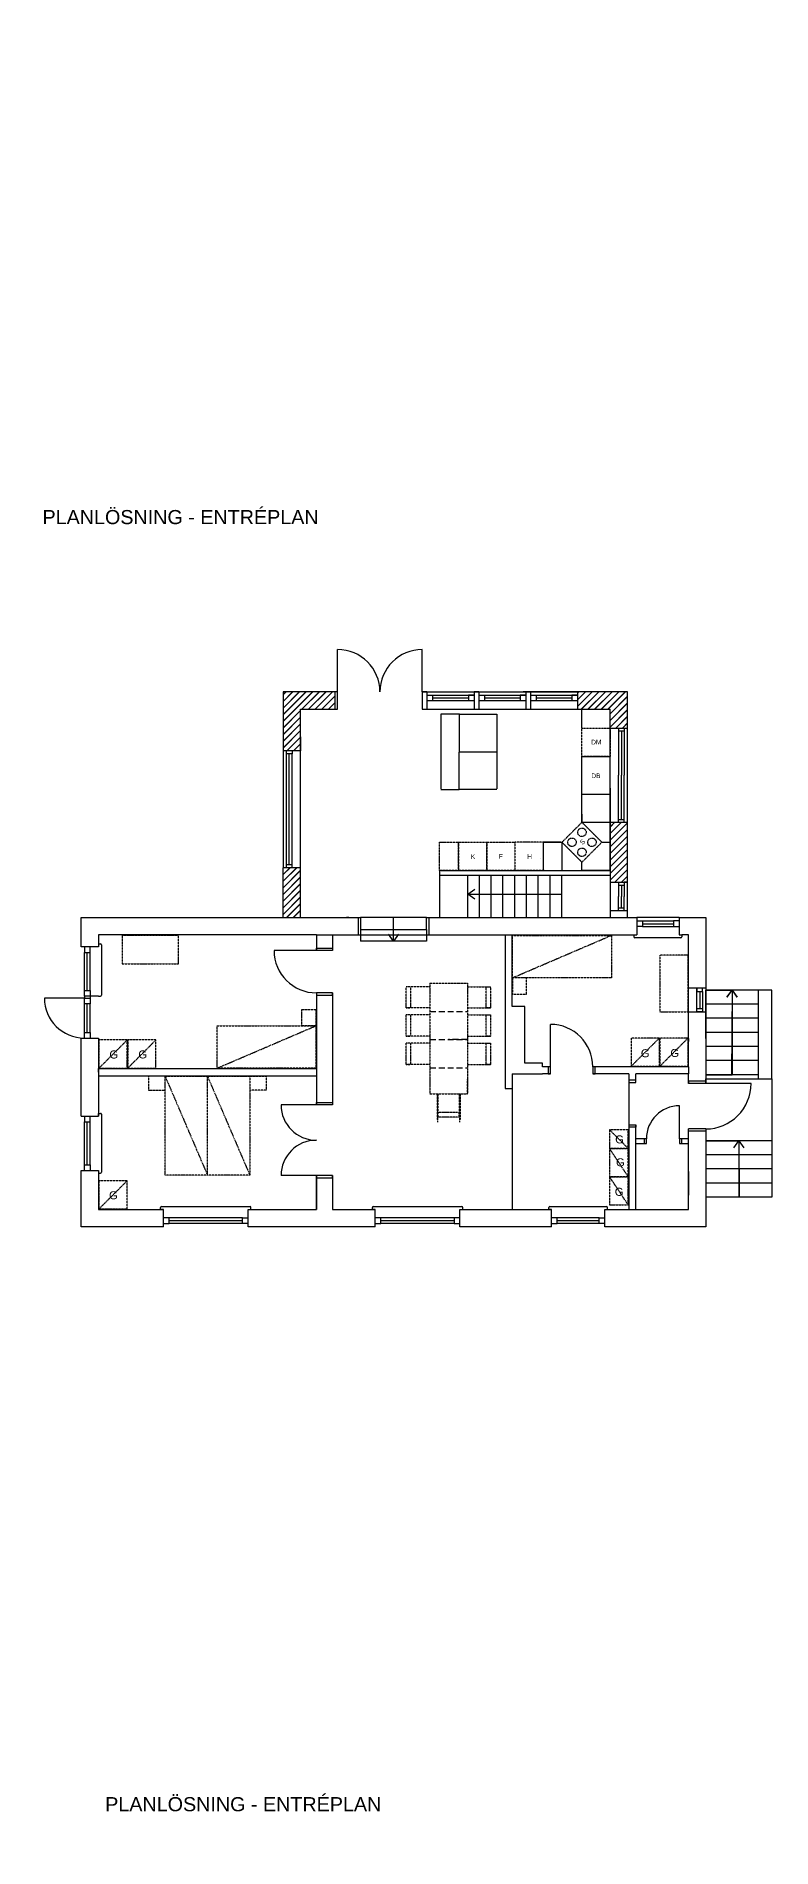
# Model space of a CAD drawing. Header units: millimetres. Extents: x -50011 to 90899, y -58634 to 500399.
# Drawn here: x 248 to 15883, y 306977 to 345463 of the extents above; entities that cross this region are included whole.
import ezdxf

# ---------------------------------------------------------------- set-up
doc = ezdxf.new("R2010")
doc.units = ezdxf.units.MM
doc.linetypes.add('DASHED', pattern=[19.05, 12.7, -6.35])
doc.linetypes.add('PHANTOM2', pattern=[31.75, 15.875, -3.175, 3.175, -3.175, 3.175, -3.175])
doc.layers.get('0').update_dxf_attribs({"color": 1})
for name, color, linetype in [('Angivelser', 7, 'Continuous'), ('Fönser - Revision', 1, 'Continuous'), ('Fönster', 1, 'Continuous'), ('Grundritningar', 1, 'Continuous'), ('Möbler', 4, 'PHANTOM2'), ('Rumsavdelare', 3, 'FENCELINE1')]:
    doc.layers.add(name, color=color, linetype=linetype)
doc.styles.get("Standard").update_dxf_attribs({"font": 'Arial.ttf', "height": 170})
doc.linetypes.add('FENCELINE1', pattern='A,6.35,-2.54,[133,ltypeshp.shx,S=2.54,R=0,X=-2.54,Y=0],-2.54,25.4', length=36.83)
doc.dimstyles.new('ISO-25', dxfattribs={"dimscale": 10, "dimtxt": 2.5, "dimasz": 15, "dimexe": 10, "dimexo": 0.625, "dimgap": 15, "dimtad": 1, "dimlfac": 0.001, "dimtxsty": 'Standard', "dimblk": 'OBLIQUE', "dimblk1": 'OBLIQUE', "dimblk2": 'OBLIQUE', "dimcen": 20, "dimdle": 10, "dimadec": 0, "dimazin": 0, "dimtfac": 1, "dimtmove": 0, "dimatfit": 3, "dimldrblk": 'OPEN90', "dimfxl": 1, "dimarcsym": 0})

# ---------------------------------------------------------------- blocks, each defined once
blk = doc.blocks.new('_Oblique')
at = {"color": 0, "linetype": 'ByBlock', "lineweight": -2}
blk.add_line((-0.5, -0.5), (0.5, 0.5), dxfattribs=at)

msp = doc.modelspace()

# ---------------------------------------------------------------- hatches: boundary and pattern name
at = {"layer": 'Grundritningar', "ltscale": 100}
h = msp.add_hatch(dxfattribs=at)
h.set_pattern_fill('JIS_LC_20', color=256, scale=5)
h.paths.add_polyline_path([(6428.375, 390745.568), (8139.969, 390745.568), (8139.969, 391115.568), (6058.375, 391115.568), (6058.375, 384896.461), (6058.375, 382416.461), (6058.375, 381356.461), (6428.375, 381356.461), (6428.375, 384896.461), (6428.375, 385196.461)])
h.paths.add_polyline_path([(12402.879, 391115.568), (11339.969, 391115.568), (11339.969, 390745.568), (11389.969, 390745.568), (12032.879, 390745.568), (12032.879, 386196.461), (12032.879, 385380.725), (12402.879, 385380.725), (12402.879, 385396.461), (12402.879, 390771.304)])
h.paths.add_polyline_path([(11812.612, 361164.769), (11812.612, 361509.033), (10749.702, 361509.033), (10749.702, 361139.033), (10799.702, 361139.033), (11442.612, 361139.033), (11442.612, 357714.769), (11442.612, 356899.033), (11812.612, 356899.033), (11812.612, 356914.769)])
h.paths.add_polyline_path([(4863.558, 361139.033), (5599.702, 361139.033), (5599.702, 361509.033), (4493.558, 361509.033), (4493.558, 356414.769), (4863.558, 356414.769), (4863.558, 356714.769)])
h.paths.add_polyline_path([(4863.558, 353934.769), (4493.558, 353934.769), (4493.558, 352874.769), (4863.558, 352874.769)])
h.paths.add_polyline_path([(6604.389, 331533.61), (5498.245, 331533.61), (5498.245, 330279.346), (5868.245, 330279.346), (5868.245, 331163.61), (6604.389, 331163.61)])
h.paths.add_polyline_path([(12817.299, 331533.61), (11754.389, 331533.61), (11754.389, 331163.61), (11804.389, 331163.61), (12447.299, 331163.61), (12447.299, 330763.61), (12447.299, 330763.61), (12817.299, 330763.61), (12817.299, 330779.346), (12817.299, 331189.346)])
h.paths.add_polyline_path([(12817.299, 328763.61), (12447.299, 328763.61), (12447.299, 327739.346), (12447.299, 327489.346), (12817.299, 327489.346)])
h.paths.add_polyline_path([(5868.245, 327799.346), (5498.245, 327799.346), (5498.245, 326739.346), (5868.245, 326739.346)])
h.paths.add_polyline_path([(13894.931, 305305.95), (12105.172, 305305.95), (12105.172, 304935.95), (12155.172, 304935.95), (13524.931, 304935.95), (13524.931, 304535.95), (13524.931, 304535.95), (13894.931, 304535.95), (13894.931, 304785.95)])
h.paths.add_polyline_path([(6955.172, 305305.95), (4569.931, 305305.95), (4569.931, 304935.95), (6955.172, 304935.95)])
h.paths.add_polyline_path([(2769.931, 305305.95), (1112.471, 305305.95), (1112.471, 304051.686), (1482.471, 304051.686), (1482.471, 304351.686), (1482.471, 304935.95), (2769.931, 304935.95)])
h.paths.add_polyline_path([(1482.471, 301571.686), (1112.471, 301571.686), (1112.471, 300141.686), (8104.931, 300141.686), (8104.931, 299394.682), (8474.931, 299394.682), (8474.931, 300511.686), (1482.471, 300511.686)])
h.paths.add_polyline_path([(13894.931, 302535.95), (13524.931, 302535.95), (13524.931, 300394.682), (13524.931, 300144.682), (13894.931, 300144.682)])
h.paths.add_polyline_path([(12176.583, 278428.432), (11806.583, 278428.432), (11806.583, 277404.168), (11806.583, 277154.168), (12176.583, 277154.168)])
h.paths.add_polyline_path([(12176.583, 281198.432), (11113.673, 281198.432), (11113.673, 280828.432), (11163.673, 280828.432), (11806.583, 280828.432), (11806.583, 280428.432), (11806.583, 280428.432), (12176.583, 280428.432), (12176.583, 280444.168), (12176.583, 280854.168)])
h.paths.add_polyline_path([(5963.673, 281198.432), (4711.334, 281198.432), (4711.334, 280828.432), (5963.673, 280828.432)])
h.paths.add_polyline_path([(2911.334, 281198.432), (1075.633, 281198.432), (1075.633, 279944.168), (1445.633, 279944.168), (1445.633, 280828.432), (2911.334, 280828.432)])
h.paths.add_polyline_path([(1445.633, 277464.168), (1075.633, 277464.168), (1075.633, 276404.168), (1445.633, 276404.168)])
h.paths.add_polyline_path([(12645.365, 259294.914), (11582.455, 259294.914), (11582.455, 258924.914), (11632.455, 258924.914), (12275.365, 258924.914), (12275.365, 258524.914), (12645.365, 258524.914), (12645.365, 258540.65), (12645.365, 258950.65)])
h.paths.add_polyline_path([(12645.365, 256524.914), (12275.365, 256524.914), (12275.365, 255500.65), (12275.365, 255250.65), (12645.365, 255250.65)])
h.paths.add_polyline_path([(3634.619, 259294.914), (1798.918, 259294.914), (1798.918, 258040.65), (2168.918, 258040.65), (2168.918, 258924.914), (3634.619, 258924.914)])
h.paths.add_polyline_path([(6432.455, 259294.914), (5434.619, 259294.914), (5434.619, 258924.914), (6432.455, 258924.914)])
h.paths.add_polyline_path([(2168.918, 255560.65), (1798.918, 255560.65), (1798.918, 254500.65), (2168.918, 254500.65)])
h.paths.add_polyline_path([(12718.912, 237531.632), (11656.001, 237531.632), (11656.001, 237161.632), (11706.001, 237161.632), (12348.912, 237161.632), (12348.912, 236761.632), (12718.912, 236761.632), (12718.912, 236777.368), (12718.912, 237187.368)])
h.paths.add_polyline_path([(3708.166, 237531.632), (1872.465, 237531.632), (1872.465, 236277.368), (2242.465, 236277.368), (2242.465, 237161.632), (3708.166, 237161.632)])
h.paths.add_polyline_path([(6506.001, 237531.632), (5508.166, 237531.632), (5508.166, 237161.632), (6506.001, 237161.632)])
h.paths.add_polyline_path([(2242.465, 233797.368), (1872.465, 233797.368), (1872.465, 232737.368), (2242.465, 232737.368)])
h.paths.add_polyline_path([(12718.912, 234761.632), (12348.912, 234761.632), (12348.912, 233737.368), (12348.912, 233487.368), (12718.912, 233487.368)])
h.paths.add_polyline_path([(12718.912, 232887.368), (12348.912, 232887.368), (12348.912, 232737.368), (12718.912, 232737.368)])
h.paths.add_polyline_path([(12204.872, 211409.63), (11141.961, 211409.63), (11141.961, 211039.63), (11191.961, 211039.63), (11834.872, 211039.63), (11834.872, 210639.63), (12204.872, 210639.63), (12204.872, 210655.366), (12204.872, 211065.366)])
h.paths.add_polyline_path([(12204.872, 208639.63), (11834.872, 208639.63), (11834.872, 207615.366), (11834.872, 207365.366), (12204.872, 207365.366)])
h.paths.add_polyline_path([(12204.872, 206765.366), (11834.872, 206765.366), (11834.872, 206615.366), (12204.872, 206615.366)])
h.paths.add_polyline_path([(2116.806, 211039.63), (3194.126, 211039.63), (3194.126, 211409.63), (1746.806, 211409.63), (1746.806, 210155.366), (2116.806, 210155.366)])
h.paths.add_polyline_path([(2116.806, 207675.366), (1746.806, 207675.366), (1746.806, 206615.366), (2116.806, 206615.366)])
h.paths.add_polyline_path([(5991.961, 211409.63), (4994.126, 211409.63), (4994.126, 211039.63), (5991.961, 211039.63)])
h.paths.add_polyline_path([(6163.577, 179246.954), (5165.741, 179246.954), (5165.741, 178876.954), (6163.577, 178876.954)])
h.paths.add_polyline_path([(3365.741, 179246.954), (1918.421, 179246.954), (1918.421, 177992.69), (2288.421, 177992.69), (2288.421, 178876.954), (3365.741, 178876.954)])
h.paths.add_polyline_path([(2288.421, 175512.69), (1918.421, 175512.69), (1918.421, 174452.69), (2288.421, 174452.69)])
h.paths.add_polyline_path([(12376.487, 179246.954), (11313.577, 179246.954), (11313.577, 178876.954), (11363.577, 178876.954), (12006.487, 178876.954), (12006.487, 178476.954), (12376.487, 178476.954), (12376.487, 178492.69), (12376.487, 178902.69)])
h.paths.add_polyline_path([(12376.487, 176476.954), (12006.487, 176476.954), (12006.487, 175452.69), (12006.487, 175202.69), (12376.487, 175202.69)])
h.paths.add_polyline_path([(12376.487, 174602.69), (12006.487, 174602.69), (12006.487, 174452.69), (12376.487, 174452.69)])
h.paths.add_polyline_path([(7536.154, 150197.712), (6079.149, 150197.712), (6079.149, 149827.712), (7536.154, 149827.712)])
h.paths.add_polyline_path([(4279.149, 150197.712), (2389.064, 150197.712), (2389.064, 148943.448), (2759.064, 148943.448), (2759.064, 149827.712), (4279.149, 149827.712)])
h.paths.add_polyline_path([(2759.064, 146463.448), (2389.064, 146463.448), (2389.064, 145403.448), (2759.064, 145403.448)])
h.paths.add_polyline_path([(13749.064, 147427.712), (13379.064, 147427.712), (13379.064, 146403.448), (13379.064, 146153.448), (13749.064, 146153.448)])
h.paths.add_polyline_path([(13749.064, 150197.712), (12686.154, 150197.712), (12686.154, 149827.712), (12736.154, 149827.712), (13379.064, 149827.712), (13379.064, 149427.712), (13749.064, 149427.712), (13749.064, 149443.448), (13749.064, 149853.448)])
h.paths.add_polyline_path([(13749.064, 145553.448), (13379.064, 145553.448), (13379.064, 145403.448), (13749.064, 145403.448)])
h.paths.add_polyline_path([(3398.249, 116388.187), (618.427, 116388.187), (618.427, 117448.187), (248.427, 117448.187), (248.427, 116018.187), (3398.249, 116018.187)])
h.paths.add_polyline_path([(2383.427, 121182.451), (248.427, 121182.451), (248.427, 119928.187), (618.427, 119928.187), (618.427, 120228.187), (618.427, 120812.451), (2383.427, 120812.451)])
h.paths.add_polyline_path([(6568.668, 121182.451), (4183.427, 121182.451), (4183.427, 120812.451), (6568.668, 120812.451)])
h.paths.add_polyline_path([(13508.427, 121182.451), (11718.668, 121182.451), (11718.668, 120812.451), (11768.668, 120812.451), (13138.427, 120812.451), (13138.427, 120412.451), (13508.427, 120412.451), (13508.427, 120428.187), (13508.427, 120838.187)])
h.paths.add_polyline_path([(13508.427, 118412.451), (13138.427, 118412.451), (13138.427, 117388.187), (13138.427, 117138.187), (13508.427, 117138.187)])
h.paths.add_polyline_path([(13508.427, 116538.187), (13138.427, 116538.187), (13138.427, 116388.187), (13508.427, 116388.187)])
h.paths.add_polyline_path([(768.422, 116451.806), (768.422, 116998.334), (418.125, 116998.334), (418.125, 116451.806)], flags=25)
h.paths.add_polyline_path([(765.467, 120017.7), (765.467, 120564.228), (415.171, 120564.228), (415.171, 120017.7)], flags=25)
h.paths.add_polyline_path([(764.875, 119734.923), (764.875, 120281.451), (414.579, 120281.451), (414.579, 119734.923)], flags=9)

# ---------------------------------------------------------------- linework, layer by layer
at = {"layer": 'Fönser - Revision', "ltscale": 100}
for p, q in [((8454.389, 331533.61), (8554.389, 331533.61)), ((9554.389, 331533.61), (9654.389, 331533.61)), ((10654.389, 331533.61), (10754.389, 331533.61)), ((11754.389, 331163.61), (11804.389, 331163.61))]:
    msp.add_line(p, q, dxfattribs=at)
at = {"layer": 'Fönster', "ltscale": 100}
for p, q in [((8554.389, 331533.61), (8554.389, 331163.61)), ((8554.389, 331533.61), (9554.389, 331533.61)), ((8554.389, 331463.61), (9554.389, 331463.61)), ((9554.389, 331463.61), (9434.389, 331463.61)), ((9434.389, 331463.61), (9434.389, 331343.61)), ((9554.389, 331463.61), (9554.389, 331343.61)), ((9654.389, 331533.61), (9654.389, 331163.61)), ((9654.389, 331533.61), (10654.389, 331533.61)), ((9654.389, 331463.61), (10654.389, 331463.61)), ((10654.389, 331463.61), (10534.389, 331463.61)), ((10534.389, 331463.61), (10534.389, 331343.61)), ((10654.389, 331463.61), (10654.389, 331343.61)), ((10754.389, 331533.61), (10754.389, 331163.61)), ((10754.389, 331533.61), (11754.389, 331533.61)), ((10754.389, 331463.61), (11754.389, 331463.61)), ((11754.389, 331463.61), (11634.389, 331463.61)), ((11634.389, 331463.61), (11634.389, 331343.61)), ((11754.389, 331533.61), (11754.389, 331163.61)), ((11754.389, 331463.61), (11754.389, 331343.61)), ((8554.389, 331163.61), (9554.389, 331163.61)), ((9654.389, 331163.61), (10654.389, 331163.61)), ((10754.389, 331163.61), (11754.389, 331163.61))]:
    msp.add_line(p, q, dxfattribs=at)
at = {"layer": 'Fönster'}
for p, q in [((8554.389, 331463.61), (8674.389, 331463.61)), ((8674.389, 331463.61), (8674.389, 331343.61)), ((9434.389, 331403.61), (8674.389, 331403.61)), ((9554.389, 331533.61), (9554.389, 331163.61)), ((9654.389, 331463.61), (9774.389, 331463.61)), ((9774.389, 331463.61), (9774.389, 331343.61)), ((10534.389, 331403.61), (9774.389, 331403.61)), ((10654.389, 331533.61), (10654.389, 331163.61)), ((10754.389, 331463.61), (10874.389, 331463.61)), ((10874.389, 331463.61), (10874.389, 331343.61)), ((11634.389, 331403.61), (10874.389, 331403.61)), ((8674.389, 331343.61), (8554.389, 331343.61)), ((9554.389, 331343.61), (8674.389, 331343.61)), ((9774.389, 331343.61), (9654.389, 331343.61)), ((10654.389, 331343.61), (9774.389, 331343.61)), ((10874.389, 331343.61), (10754.389, 331343.61)), ((11754.389, 331343.61), (10874.389, 331343.61))]:
    msp.add_line(p, q, dxfattribs=at)
at = {"layer": 'Grundritningar'}
for p, q in [((6654.389, 331533.61), (6654.389, 332433.61)), ((8454.389, 331533.61), (8454.389, 332433.61)), ((6654.389, 331533.61), (5498.245, 331533.61)), ((6604.389, 331163.61), (6604.389, 331533.61)), ((6654.389, 331163.61), (6654.389, 331533.61)), ((8554.389, 331533.61), (8454.389, 331533.61)), ((8454.389, 331533.61), (8454.389, 331163.61)), ((9654.389, 331533.61), (9554.389, 331533.61)), ((12817.299, 331533.61), (10597.395, 331533.61)), ((10754.389, 331533.61), (10654.389, 331533.61)), ((12817.299, 331013.61), (12817.299, 331533.61)), ((5868.245, 330403.61), (5868.245, 331163.61)), ((5868.245, 331163.61), (6654.389, 331163.61)), ((8454.389, 331163.61), (8554.389, 331163.61)), ((9554.389, 331163.61), (9654.389, 331163.61)), ((10654.389, 331163.61), (10754.389, 331163.61)), ((11324.243, 331163.61), (12447.299, 331163.61)), ((12817.299, 326739.346), (12817.299, 331189.346)), ((12627.299, 330763.61), (12627.299, 329763.61)), ((12627.299, 330763.61), (12627.299, 330703.61)), ((12627.299, 330703.61), (12747.299, 330703.61)), ((12687.299, 330703.61), (12687.299, 329763.61)), ((12747.299, 330763.61), (12747.299, 330703.61)), ((12747.299, 330763.61), (12747.299, 329763.61)), ((5568.245, 330219.346), (5568.245, 330279.346)), ((5568.245, 327859.346), (5568.245, 330219.346)), ((5688.245, 330219.346), (5568.245, 330219.346)), ((5628.245, 327859.346), (5628.245, 330219.346)), ((5688.245, 330279.346), (5688.245, 330219.346)), ((5688.245, 327859.346), (5688.245, 330219.346)), ((5868.245, 327799.346), (5868.245, 330279.346)), ((12447.299, 329489.346), (12447.299, 326739.346)), ((12627.299, 328763.61), (12627.299, 329763.61)), ((12687.299, 328823.61), (12687.299, 329763.61)), ((12747.299, 328763.61), (12747.299, 329763.61)), ((12627.299, 328763.61), (12627.299, 328823.61)), ((12627.299, 328823.61), (12747.299, 328823.61)), ((12747.299, 328763.61), (12747.299, 328823.61)), ((10963.648, 327987.143), (10963.648, 327987.143)), ((5498.245, 326739.346), (5498.245, 327799.346)), ((5568.245, 327799.346), (5568.245, 327859.346)), ((5688.245, 327859.346), (5568.245, 327859.346)), ((5688.245, 327799.346), (5688.245, 327859.346)), ((9418.907, 326739.346), (9418.907, 327639.346)), ((9668.907, 326739.346), (9668.907, 327639.346)), ((9918.907, 326739.346), (9918.907, 327639.346)), ((10168.907, 326739.346), (10168.907, 327639.346)), ((10418.907, 326739.346), (10418.907, 327639.346)), ((10668.907, 326739.346), (10668.907, 327639.346)), ((10918.907, 326739.346), (10918.907, 327639.346)), ((11168.907, 326739.346), (11168.907, 327639.346)), ((11418.907, 326739.346), (11418.907, 327639.346)), ((12627.299, 327489.346), (12627.299, 327189.346)), ((12627.299, 327489.346), (12627.299, 327429.346)), ((12627.299, 327429.346), (12747.299, 327429.346)), ((12627.299, 326889.346), (12627.299, 327189.346)), ((12687.299, 327429.346), (12687.299, 327189.346)), ((12687.299, 326949.346), (12687.299, 327189.346)), ((12747.299, 327489.346), (12747.299, 327429.346)), ((12747.299, 327489.346), (12747.299, 327189.346)), ((12747.299, 326889.346), (12747.299, 327189.346)), ((12627.299, 326889.346), (12627.299, 326949.346)), ((12627.299, 326949.346), (12747.299, 326949.346)), ((12747.299, 326889.346), (12747.299, 326949.346)), ((6202.795, 326369.346), (1572.795, 326369.346)), ((1572.795, 326369.346), (1572.795, 326119.346)), ((1572.795, 326369.346), (1572.795, 326119.346)), ((6202.795, 326369.346), (6202.795, 326039.346)), ((6202.795, 326369.346), (6542.795, 326369.346)), ((6202.795, 326369.346), (6202.795, 326039.346)), ((6542.795, 326369.346), (6542.795, 326039.346)), ((6542.795, 326369.346), (7492.795, 326369.346)), ((6892.795, 326739.346), (6842.795, 326739.346)), ((6842.795, 326369.346), (6892.795, 326369.346)), ((7092.795, 326739.346), (7092.795, 326369.346)), ((8542.795, 326369.346), (10212.795, 326369.346)), ((8592.795, 326739.346), (8592.795, 326369.346)), ((9292.795, 326369.346), (9342.795, 326369.346)), ((10212.795, 326369.346), (10362.795, 326370.183)), ((10212.795, 326369.346), (10212.795, 323109.346)), ((10362.795, 324849.346), (10362.795, 326370.183)), ((10362.795, 326370.183), (13011.719, 326370.183)), ((12951.719, 326369.346), (12951.719, 326329.346)), ((13011.719, 326739.346), (13011.719, 326369.346)), ((13011.719, 326669.346), (13131.719, 326669.346)), ((13131.719, 326549.346), (13011.719, 326549.346)), ((13131.719, 326669.346), (13131.719, 326549.346)), ((13131.719, 326669.346), (13791.719, 326669.346)), ((13131.719, 326609.346), (13791.719, 326609.346)), ((13131.719, 326549.346), (13791.719, 326549.346)), ((13911.719, 326669.346), (13791.719, 326669.346)), ((13791.719, 326669.346), (13791.719, 326549.346)), ((13791.719, 326549.346), (13911.719, 326549.346)), ((13911.719, 326739.346), (13911.719, 326369.346)), ((13911.719, 326739.346), (13911.719, 326669.346)), ((13911.719, 326369.346), (13971.719, 326369.346)), ((13971.719, 326369.346), (13971.719, 326329.346)), ((14112.795, 325769.346), (14112.795, 326370.183)), ((1572.795, 326119.346), (1202.795, 326119.346)), ((1272.795, 326119.346), (1272.795, 325999.346)), ((1272.795, 325999.346), (1392.795, 325999.346)), ((1272.795, 325189.346), (1272.795, 325999.346)), ((1332.795, 325189.346), (1332.795, 325999.346)), ((1392.795, 325999.346), (1392.795, 326119.346)), ((1392.795, 325189.346), (1392.795, 325999.346)), ((1572.795, 326179.346), (1612.795, 326179.346)), ((1632.795, 326159.346), (1632.795, 325089.346)), ((6202.795, 326039.346), (5302.795, 326039.346)), ((6202.795, 326039.346), (6202.795, 326089.346)), ((6202.795, 326089.346), (6542.795, 326089.346)), ((6542.795, 326039.346), (6202.795, 326039.346)), ((6542.795, 326089.346), (6542.795, 326039.346)), ((13951.719, 326309.346), (12971.719, 326309.346)), ((14112.795, 323569.346), (14112.795, 325769.346)), ((14112.795, 323569.346), (14112.795, 325769.346)), ((14112.795, 325538.51), (14112.795, 325598.51)), ((14482.795, 325239.346), (14112.795, 325239.346)), ((14292.795, 324739.346), (14292.795, 325239.346)), ((14292.795, 325239.346), (14292.795, 325169.346)), ((14412.795, 325169.346), (14412.795, 325239.346)), ((1272.795, 325069.346), (1272.795, 325189.346)), ((1272.795, 325189.346), (1392.795, 325189.346)), ((1572.795, 325069.346), (1272.795, 325069.346)), ((1272.795, 325069.346), (1272.795, 325029.346)), ((1272.795, 325029.346), (1392.795, 325029.346)), ((1272.795, 324909.346), (1272.795, 325029.346)), ((1392.795, 324909.346), (1272.795, 324909.346)), ((1272.795, 324299.346), (1272.795, 324909.346)), ((1332.795, 324299.346), (1332.795, 324909.346)), ((1392.795, 325189.346), (1392.795, 325069.346)), ((1392.795, 325069.346), (1392.795, 325029.346)), ((1392.795, 325029.346), (1392.795, 324909.346)), ((1392.795, 324299.346), (1392.795, 324909.346)), ((1572.795, 325069.346), (1612.795, 325069.346)), ((6202.795, 325139.346), (6202.795, 322759.346)), ((6202.795, 325139.346), (6202.795, 325089.346)), ((6542.795, 325139.346), (6202.795, 325139.346)), ((6202.795, 325089.346), (6542.795, 325089.346)), ((6542.795, 325139.346), (6542.795, 322759.346)), ((6542.795, 325089.346), (6542.795, 325139.346)), ((10632.795, 324849.346), (10362.795, 324849.346)), ((10632.795, 323649.346), (10632.795, 324849.346)), ((14292.795, 325169.346), (14412.795, 325169.346)), ((14352.795, 325169.346), (14352.795, 324809.346)), ((14412.795, 325169.346), (14412.795, 324809.346)), ((15592.795, 325199.346), (14482.795, 325199.346)), ((14482.795, 324169.346), (14482.795, 325199.346)), ((14482.795, 325199.346), (15037.795, 325199.346)), ((15592.795, 324899.346), (14482.795, 324899.346)), ((15882.795, 325199.346), (15592.795, 325199.346)), ((15592.795, 325199.346), (15592.795, 323310.901)), ((15592.795, 325199.346), (15592.795, 324899.346)), ((15592.795, 324899.346), (15592.795, 324599.346)), ((15882.795, 323310.901), (15882.795, 325199.346)), ((11177.522, 323569.346), (11177.522, 324469.346)), ((14112.795, 324739.346), (14482.795, 324739.346)), ((14292.795, 324739.346), (14292.795, 324809.346)), ((14292.795, 324809.346), (14412.795, 324809.346)), ((14412.795, 324739.346), (14292.795, 324739.346)), ((14412.795, 324809.346), (14412.795, 324739.346)), ((15592.795, 324599.346), (14482.795, 324599.346)), ((15592.795, 324599.346), (15592.795, 324299.346)), ((1202.795, 324179.346), (1572.795, 324179.346)), ((1272.795, 324179.346), (1272.795, 324299.346)), ((1272.795, 324299.346), (1392.795, 324299.346)), ((1392.795, 324299.346), (1392.795, 324179.346)), ((1572.795, 324179.346), (1572.795, 322519.346)), ((14112.795, 324169.346), (14112.795, 324109.346)), ((15592.795, 324299.346), (14482.795, 324299.346)), ((15592.795, 324299.346), (15592.795, 323999.346)), ((15592.795, 323999.346), (14482.795, 323999.346)), ((15592.795, 323699.346), (14482.795, 323699.346)), ((15592.795, 323999.346), (15592.795, 323699.346)), ((15592.795, 323699.346), (15592.795, 323399.346)), ((1572.795, 323454.346), (1572.795, 323529.346)), ((1572.795, 323529.346), (6202.795, 323529.346)), ((1572.795, 323529.346), (1572.795, 323459.346)), ((1572.795, 323489.346), (1572.795, 323454.346)), ((1572.795, 323454.346), (1572.795, 323379.346)), ((1572.795, 323379.346), (6202.795, 323379.346)), ((10362.795, 323419.346), (10362.795, 323109.346)), ((10362.795, 323419.346), (11012.795, 323419.346)), ((11012.795, 323649.346), (10632.795, 323649.346)), ((11012.795, 323569.346), (11012.795, 323649.346)), ((11177.522, 323569.346), (11012.795, 323569.346)), ((11177.522, 323419.346), (11012.795, 323419.346)), ((11177.522, 323569.346), (11127.522, 323569.346)), ((11127.522, 323569.346), (11127.522, 323419.346)), ((11127.522, 323419.346), (11177.522, 323419.346)), ((11177.522, 323419.346), (11177.522, 323569.346)), ((14112.795, 323569.346), (12077.522, 323569.346)), ((12077.522, 323569.346), (12077.522, 323419.346)), ((12127.522, 323569.346), (12077.522, 323569.346)), ((12842.795, 323419.346), (12077.522, 323419.346)), ((12077.522, 323419.346), (12127.522, 323419.346)), ((12127.522, 323419.346), (12127.522, 323569.346)), ((12842.795, 323419.346), (12842.795, 323236.372)), ((12992.795, 323286.372), (12842.795, 323286.372)), ((12842.795, 323286.372), (12842.795, 323236.372)), ((12992.795, 323236.372), (12992.795, 323419.346)), ((14112.795, 323419.346), (12992.795, 323419.346)), ((12992.795, 323236.372), (12992.795, 323286.372)), ((14112.795, 323569.346), (14112.795, 323419.346)), ((14112.795, 323210.901), (14112.795, 323419.346)), ((15592.795, 323399.346), (14482.795, 323399.346)), ((14482.795, 323399.346), (15037.795, 323399.346)), ((14482.795, 323210.901), (14482.795, 323310.901)), ((14482.795, 323310.901), (15882.795, 323310.901)), ((15882.795, 323310.901), (15882.795, 321999.346)), ((10212.795, 323109.346), (10362.795, 323109.346)), ((12842.795, 323236.372), (12992.795, 323236.372)), ((14482.795, 323260.901), (14112.795, 323260.901)), ((14112.795, 323260.901), (14112.795, 323210.901)), ((14482.795, 323210.901), (14112.795, 323210.901)), ((14482.795, 323210.901), (14482.795, 323260.901)), ((15442.079, 323210.901), (14482.795, 323210.901)), ((1202.795, 322519.346), (1572.795, 322519.346)), ((1202.795, 322519.346), (1272.795, 322519.346)), ((1272.795, 322519.346), (1272.795, 322399.346)), ((1392.795, 322399.346), (1392.795, 322519.346)), ((1572.795, 322519.346), (1572.795, 322579.346)), ((1572.795, 322579.346), (1612.795, 322579.346)), ((1632.795, 322559.346), (1632.795, 321329.346)), ((6202.795, 322759.346), (5452.795, 322759.346)), ((6202.795, 322759.346), (6202.795, 322809.346)), ((6202.795, 322809.346), (6542.795, 322809.346)), ((6542.795, 322759.346), (6202.795, 322759.346)), ((6542.795, 322809.346), (6542.795, 322759.346)), ((13919.083, 322039.346), (13919.083, 322741.346)), ((1272.795, 322399.346), (1392.795, 322399.346)), ((1272.795, 321489.346), (1272.795, 322399.346)), ((1332.795, 321489.346), (1332.795, 322399.346)), ((1392.795, 321489.346), (1392.795, 322399.346)), ((12842.795, 322336.372), (12842.795, 320539.346)), ((12842.795, 322336.372), (12992.795, 322336.372)), ((12992.795, 322286.372), (12842.795, 322286.372)), ((12992.795, 320539.346), (12992.795, 322336.372)), ((12992.795, 322336.372), (12992.795, 322286.372)), ((14112.795, 320539.346), (14112.795, 322249.346)), ((14482.795, 322249.346), (14112.795, 322249.346)), ((14112.795, 322199.346), (14112.795, 322249.346)), ((14482.795, 322199.346), (14112.795, 322199.346)), ((14482.795, 322249.346), (14482.795, 322199.346)), ((13217.083, 322039.346), (12992.795, 322039.346)), ((12992.795, 321939.346), (13217.083, 321939.346)), ((13217.083, 322039.346), (13167.083, 322039.346)), ((13167.083, 322039.346), (13167.083, 321939.346)), ((13167.083, 321939.346), (13217.083, 321939.346)), ((13217.083, 321939.346), (13217.083, 322039.346)), ((14112.795, 322039.346), (13919.083, 322039.346)), ((13919.083, 322039.346), (13919.083, 321939.346)), ((13919.083, 321939.346), (14112.795, 321939.346)), ((13919.083, 321939.346), (13969.083, 321939.346)), ((13969.083, 321939.346), (13969.083, 322039.346)), ((15882.795, 321999.346), (14482.795, 321999.346)), ((14482.795, 321999.346), (15182.795, 321999.346)), ((15882.795, 321999.346), (15882.795, 321699.346)), ((1202.795, 321369.346), (1572.795, 321369.346)), ((1202.795, 321369.346), (1272.795, 321369.346)), ((1272.795, 321369.346), (1272.795, 321489.346)), ((1272.795, 321489.346), (1392.795, 321489.346)), ((1392.795, 321489.346), (1392.795, 321369.346)), ((1572.795, 321369.346), (1572.795, 320539.346)), ((1572.795, 321369.346), (1572.795, 321309.346)), ((15882.795, 321699.346), (14482.795, 321699.346)), ((15882.795, 321399.346), (14482.795, 321399.346)), ((15882.795, 321699.346), (15882.795, 321399.346)), ((15882.795, 321399.346), (15882.795, 321099.346)), ((1572.795, 321309.346), (1612.795, 321309.346)), ((6202.795, 321259.346), (5452.795, 321259.346)), ((6202.795, 321259.346), (6202.795, 320539.346)), ((6202.795, 320539.346), (6202.795, 321259.346)), ((6202.795, 321259.346), (6202.795, 321209.346)), ((6542.795, 321259.346), (6202.795, 321259.346)), ((6202.795, 321209.346), (6542.795, 321209.346)), ((6542.795, 321259.346), (6542.795, 320539.346)), ((6542.795, 321209.346), (6542.795, 321259.346)), ((14112.795, 321341.346), (14112.795, 320841.346)), ((15882.795, 321099.346), (14482.795, 321099.346)), ((15882.795, 321099.346), (15882.795, 320799.346)), ((2912.795, 320599.346), (4792.795, 320599.346)), ((7412.795, 320599.346), (9292.795, 320599.346)), ((11162.795, 320599.346), (12372.795, 320599.346)), ((15882.795, 320799.346), (14482.795, 320799.346)), ((1572.795, 320539.346), (2952.795, 320539.346)), ((2892.795, 320539.346), (2892.795, 320579.346)), ((2952.795, 320539.346), (2892.795, 320539.346)), ((2952.795, 320169.346), (2952.795, 320539.346)), ((3072.795, 320359.346), (2952.795, 320359.346)), ((2952.795, 320169.346), (2952.795, 320239.346)), ((2952.795, 320239.346), (3072.795, 320239.346)), ((3072.795, 320239.346), (3072.795, 320359.346)), ((4632.795, 320359.346), (3072.795, 320359.346)), ((4632.795, 320299.346), (3072.795, 320299.346)), ((4632.795, 320239.346), (3072.795, 320239.346)), ((4632.795, 320239.346), (4632.795, 320359.346)), ((4632.795, 320359.346), (4752.795, 320359.346)), ((4752.795, 320239.346), (4632.795, 320239.346)), ((4752.795, 320539.346), (6202.795, 320539.346)), ((4752.795, 320169.346), (4752.795, 320539.346)), ((4752.795, 320539.346), (4812.795, 320539.346)), ((4812.795, 320539.346), (4812.795, 320579.346)), ((6542.795, 320539.346), (7452.795, 320539.346)), ((7392.795, 320539.346), (7392.795, 320579.346)), ((7452.795, 320539.346), (7392.795, 320539.346)), ((7452.795, 320169.346), (7452.795, 320539.346)), ((7572.795, 320359.346), (7452.795, 320359.346)), ((7452.795, 320169.346), (7452.795, 320239.346)), ((7452.795, 320239.346), (7572.795, 320239.346)), ((7572.795, 320239.346), (7572.795, 320359.346)), ((9132.795, 320359.346), (7572.795, 320359.346)), ((9132.795, 320299.346), (7572.795, 320299.346)), ((9132.795, 320239.346), (7572.795, 320239.346)), ((9252.795, 320359.346), (9132.795, 320359.346)), ((9132.795, 320359.346), (9132.795, 320239.346)), ((9132.795, 320239.346), (9252.795, 320239.346)), ((9252.795, 320539.346), (11202.795, 320539.346)), ((9252.795, 320169.346), (9252.795, 320539.346)), ((9252.795, 320539.346), (9312.795, 320539.346)), ((9252.795, 320239.346), (9252.795, 320359.346)), ((9312.795, 320539.346), (9312.795, 320579.346)), ((11142.795, 320539.346), (11142.795, 320579.346)), ((11202.795, 320539.346), (11142.795, 320539.346)), ((11202.795, 320169.346), (11202.795, 320539.346)), ((11322.795, 320359.346), (11202.795, 320359.346)), ((11202.795, 320169.346), (11202.795, 320239.346)), ((11202.795, 320239.346), (11322.795, 320239.346)), ((11322.795, 320239.346), (11322.795, 320359.346)), ((12212.795, 320359.346), (11322.795, 320359.346)), ((12212.795, 320299.346), (11322.795, 320299.346)), ((12212.795, 320239.346), (11322.795, 320239.346)), ((12212.795, 320239.346), (12212.795, 320359.346)), ((12212.795, 320359.346), (12332.795, 320359.346)), ((12332.795, 320239.346), (12212.795, 320239.346)), ((12332.795, 320539.346), (12842.795, 320539.346)), ((12332.795, 320169.346), (12332.795, 320539.346)), ((12332.795, 320539.346), (12392.795, 320539.346)), ((12392.795, 320539.346), (12392.795, 320579.346)), ((12842.795, 320539.346), (12992.795, 320539.346)), ((12992.795, 320539.346), (14112.795, 320539.346))]:
    msp.add_line(p, q, dxfattribs=at)
at = {"layer": 'Grundritningar', "ltscale": 100}
for p, q in [((5498.245, 331533.61), (5498.245, 330103.61)), ((5868.245, 326739.346), (5868.245, 331163.61)), ((8847.299, 331163.61), (11847.299, 331163.61)), ((12447.299, 327739.346), (12447.299, 331163.61)), ((12447.299, 330763.61), (12817.299, 330763.61)), ((12817.299, 328299.346), (12817.299, 330779.346)), ((5868.245, 330279.346), (5498.245, 330279.346)), ((5498.245, 330279.346), (5498.245, 327799.346)), ((5868.245, 330579.346), (5868.245, 330279.346)), ((12447.299, 328763.61), (12817.299, 328763.61)), ((9223.035, 328239.346), (9223.035, 328339.346)), ((5868.245, 327799.346), (5498.245, 327799.346)), ((8823.035, 327739.346), (8823.035, 327639.346)), ((8823.035, 327639.346), (12447.299, 327639.346)), ((8847.299, 327739.346), (12447.299, 327739.346)), ((12447.299, 327489.346), (12817.299, 327489.346)), ((12447.299, 326889.346), (12817.299, 326889.346)), ((7142.795, 326739.346), (7142.795, 326489.346)), ((8542.795, 326739.346), (7142.795, 326739.346)), ((7142.795, 326489.346), (8542.795, 326489.346)), ((7142.795, 326489.346), (7142.795, 326239.346)), ((8542.795, 326489.346), (8542.795, 326739.346)), ((8542.795, 326489.346), (8542.795, 326239.346)), ((13911.719, 326739.346), (13011.719, 326739.346)), ((13911.719, 326739.346), (14482.795, 326739.346)), ((14112.795, 326370.183), (13971.719, 326369.346)), ((8542.795, 326239.346), (7142.795, 326239.346)), ((1272.795, 325029.346), (422.795, 325029.346))]:
    msp.add_line(p, q, dxfattribs=at)
at = {"layer": 'Grundritningar'}
for points in [[(1202.795, 326119.346), (1202.795, 326739.346), (7142.795, 326739.346)], [(8542.795, 326739.346), (13011.719, 326739.346)], [(14482.795, 326739.346), (14482.795, 323210.901)], [(1202.795, 322519.346), (1202.795, 324179.346)], [(14482.795, 322249.346), (14482.795, 320169.346), (12332.795, 320169.346)], [(2952.795, 320169.346), (1202.795, 320169.346), (1202.795, 321369.346)], [(7452.795, 320169.346), (4752.795, 320169.346)], [(11202.795, 320169.346), (9252.795, 320169.346)]]:
    msp.add_lwpolyline(points, dxfattribs=at)
for centre, radius, start, end in [((6654.389, 331533.61), 900, 0, 90), ((8454.389, 331533.61), 900, 90, 180), ((1612.795, 326159.346), 20, 0, 90), ((6202.795, 326039.346), 900, 180, 270), ((12971.719, 326329.346), 20, 180, 270), ((13951.719, 326329.346), 20, 270, 0), ((1612.795, 325089.346), 20, 270, 0), ((11177.522, 323569.346), 900, 0, 90), ((14483.593, 323207.837), 958.491, 269.95234, 0.1831397), ((1612.795, 322559.346), 20, 0, 90), ((6202.795, 322759.346), 750, 180, 270), ((13919.083, 322039.346), 702, 90, 180), ((6202.795, 321259.346), 750, 90, 180), ((1612.795, 321329.346), 20, 270, 0), ((2912.795, 320579.346), 20, 90, 180), ((4792.795, 320579.346), 20, 0, 90), ((7412.795, 320579.346), 20, 90, 180), ((9292.795, 320579.346), 20, 0, 90), ((11162.795, 320579.346), 20, 90, 180), ((12372.795, 320579.346), 20, 0, 90)]:
    msp.add_arc(centre, radius, start, end, dxfattribs=at)
at = {"layer": 'Grundritningar', "ltscale": 100}
msp.add_arc((1272.795, 325029.346), 850, 180, 270, dxfattribs=at)
at = {"layer": 'Möbler', "ltscale": 100}
for p, q in [((9247.299, 331063.61), (8847.299, 331063.61)), ((8847.299, 331063.61), (8847.299, 329463.61)), ((9235.871, 329463.616), (9247.299, 331063.61)), ((9247.299, 331063.61), (10037.299, 331063.61)), ((10037.299, 331063.61), (10037.299, 329463.61)), ((11847.299, 330763.61), (11847.299, 331163.61)), ((11847.299, 331163.61), (12447.299, 331163.61)), ((9247.299, 330263.61), (10037.299, 330263.61)), ((11847.299, 329363.61), (11847.299, 330163.61)), ((11847.299, 330163.61), (12447.299, 330163.61)), ((8847.299, 329463.61), (9235.871, 329463.616)), ((10037.299, 329463.61), (9235.871, 329463.616)), ((11847.299, 328763.61), (11847.299, 329363.61)), ((11847.299, 329363.61), (12447.299, 329363.61)), ((11847.299, 328939.346), (11847.299, 328763.61)), ((11847.299, 328763.61), (12271.563, 328339.346)), ((11847.299, 328763.61), (12447.299, 328763.61)), ((11398.771, 328339.346), (11023.035, 328339.346)), ((11023.035, 328339.346), (11023.035, 327739.346)), ((11023.035, 328339.346), (11423.035, 328339.346)), ((11423.035, 328339.346), (11418.907, 327739.346)), ((11847.299, 327915.082), (11423.035, 328339.346)), ((12271.563, 328339.346), (12447.299, 328339.346)), ((12447.299, 328339.346), (12447.299, 327739.346)), ((11847.299, 327739.346), (11847.299, 327915.082)), ((12447.299, 327739.346), (11847.299, 327739.346)), ((12817.299, 327489.346), (12747.299, 327489.346))]:
    msp.add_line(p, q, dxfattribs=at)
at = {"layer": 'Möbler'}
for p, q in [((11023.035, 328339.346), (10423.035, 328339.346)), ((11047.299, 327739.346), (10447.299, 327739.346)), ((2072.795, 326359.346), (2072.795, 325759.346)), ((3272.795, 326359.346), (2072.795, 326359.346)), ((3272.795, 325759.346), (3272.795, 326359.346)), ((10372.795, 326360.183), (12472.795, 326360.183)), ((10372.795, 325460.183), (10372.795, 326360.183)), ((10372.795, 325460.183), (12472.795, 326360.183)), ((12472.795, 326360.183), (12472.795, 325460.183)), ((2072.795, 325759.346), (3272.795, 325759.346)), ((14102.795, 325939.346), (13502.795, 325939.346)), ((13502.795, 325939.346), (13502.795, 324739.346)), ((14102.795, 324739.346), (14102.795, 325939.346)), ((8112.795, 324820.955), (8112.795, 325270.955)), ((8612.795, 325270.955), (8112.795, 325270.955)), ((8212.795, 324820.955), (8212.795, 325270.955)), ((8612.795, 325345.955), (9412.795, 325345.955)), ((8612.795, 325345.955), (8612.795, 322995.955)), ((9412.795, 325345.955), (9412.795, 322995.955)), ((9412.795, 325270.955), (9912.795, 325270.955)), ((9812.795, 324820.955), (9812.795, 325270.955)), ((9912.795, 324820.955), (9912.795, 325270.955)), ((12472.795, 325460.183), (10372.795, 325460.183)), ((10372.795, 325460.183), (10372.795, 325110.183)), ((10672.795, 325110.183), (10672.795, 325460.183)), ((10372.795, 325110.183), (10672.795, 325110.183)), ((4092.795, 324439.346), (6192.795, 324439.346)), ((4092.795, 323539.346), (4092.795, 324439.346)), ((4092.795, 323539.346), (6192.795, 324439.346)), ((5892.795, 324439.346), (5892.795, 324789.346)), ((5892.795, 324789.346), (6192.795, 324789.346)), ((6192.795, 324439.346), (5892.795, 324439.346)), ((6192.795, 324789.346), (6192.795, 324439.346)), ((6192.795, 324439.346), (6192.795, 323539.346)), ((8612.795, 324820.955), (8112.795, 324820.955)), ((8112.795, 324820.955), (8212.795, 324820.955)), ((8112.795, 324220.955), (8112.795, 324670.955)), ((8612.795, 324670.955), (8112.795, 324670.955)), ((8212.795, 324220.955), (8212.795, 324670.955)), ((9412.795, 324820.955), (9912.795, 324820.955)), ((9412.795, 324670.955), (9912.795, 324670.955)), ((9912.795, 324820.955), (9812.795, 324820.955)), ((9812.795, 324220.955), (9812.795, 324670.955)), ((9912.795, 324220.955), (9912.795, 324670.955)), ((13502.795, 324739.346), (14102.795, 324739.346)), ((2182.795, 324139.346), (1582.795, 324139.346)), ((1582.795, 324139.346), (1582.795, 323539.346)), ((2182.795, 324139.346), (1582.795, 323539.346)), ((2182.795, 323539.346), (2182.795, 324139.346)), ((2792.795, 324139.346), (2192.795, 324139.346)), ((2192.795, 324139.346), (2192.795, 323539.346)), ((2192.795, 323539.346), (2792.795, 324139.346)), ((2792.795, 323539.346), (2792.795, 324139.346)), ((8612.795, 324220.955), (8112.795, 324220.955)), ((8112.795, 324220.955), (8212.795, 324220.955)), ((8112.795, 323620.955), (8112.795, 324070.955)), ((8612.795, 324070.955), (8112.795, 324070.955)), ((8212.795, 323620.955), (8212.795, 324070.955)), ((8612.795, 324145.955), (8612.795, 324070.955)), ((9412.795, 324220.955), (9912.795, 324220.955)), ((9412.795, 324070.955), (9912.795, 324070.955)), ((9912.795, 324220.955), (9812.795, 324220.955)), ((9812.795, 323620.955), (9812.795, 324070.955)), ((9912.795, 323620.955), (9912.795, 324070.955)), ((13492.795, 324179.346), (12892.795, 324179.346)), ((12892.795, 324179.346), (12892.795, 323579.346)), ((13492.795, 324179.346), (12892.795, 323579.346)), ((13492.795, 323579.346), (13492.795, 324179.346)), ((14102.795, 324179.346), (13502.795, 324179.346)), ((13502.795, 324179.346), (13502.795, 323579.346)), ((13502.795, 323579.346), (14102.795, 324179.346)), ((14102.795, 323579.346), (14102.795, 324179.346)), ((1582.795, 323539.346), (2182.795, 323539.346)), ((2192.795, 323539.346), (2792.795, 323539.346)), ((2987.795, 323369.346), (2637.795, 323369.346)), ((2637.795, 323369.346), (2637.795, 323069.346)), ((2987.795, 321269.346), (2987.795, 323369.346)), ((2987.795, 323369.346), (3887.795, 323369.346)), ((2987.795, 323369.346), (3887.795, 321269.346)), ((3887.795, 321269.346), (3887.795, 323369.346)), ((3887.795, 323369.346), (4787.795, 323369.346)), ((3887.795, 323369.346), (4787.795, 321269.346)), ((6192.795, 323539.346), (4092.795, 323539.346)), ((4787.795, 323369.346), (4787.795, 321269.346)), ((4787.795, 323369.346), (5137.795, 323369.346)), ((5137.795, 323369.346), (5137.795, 323069.346)), ((8612.795, 323620.955), (8112.795, 323620.955)), ((8112.795, 323620.955), (8212.795, 323620.955)), ((9412.795, 323620.955), (9912.795, 323620.955)), ((9412.795, 322995.955), (9412.795, 323295.955)), ((9912.795, 323620.955), (9812.795, 323620.955)), ((12892.795, 323579.346), (13492.795, 323579.346)), ((13502.795, 323579.346), (14102.795, 323579.346)), ((2637.795, 323069.346), (2987.795, 323069.346)), ((5137.795, 323069.346), (4787.795, 323069.346)), ((8612.795, 322995.955), (9412.795, 322995.955)), ((8767.795, 322995.955), (8767.795, 322445.955)), ((8777.795, 322995.955), (8777.795, 322395.955)), ((8787.795, 322995.955), (8787.795, 322495.955)), ((9237.795, 322995.955), (9237.795, 322495.955)), ((9237.795, 322995.955), (9247.795, 322995.955)), ((9247.795, 322995.955), (9247.795, 322395.955)), ((9247.795, 322995.955), (9257.795, 322995.955)), ((9257.795, 322995.955), (9257.795, 322445.955)), ((9237.795, 322595.955), (8787.795, 322595.955)), ((9237.795, 322495.955), (9237.795, 322595.955)), ((9237.795, 322495.955), (8787.795, 322495.955)), ((12832.796, 322233.066), (12432.796, 322233.066)), ((12432.796, 322233.066), (12432.796, 321833.066)), ((12832.796, 321833.066), (12432.796, 322233.066)), ((12832.796, 321833.066), (12832.796, 322233.066)), ((12832.796, 321833.066), (12432.796, 321833.066)), ((12432.796, 321833.066), (12432.796, 321233.066)), ((12832.796, 321233.066), (12432.796, 321833.066)), ((12432.796, 321833.066), (12832.796, 321833.066)), ((12832.796, 321233.066), (12832.796, 321833.066)), ((2182.795, 321149.346), (1582.795, 321149.346)), ((1582.795, 321149.346), (1582.795, 320549.346)), ((2182.795, 321149.346), (1582.795, 320549.346)), ((2182.795, 320549.346), (2182.795, 321149.346)), ((3887.795, 321269.346), (2987.795, 321269.346)), ((4787.795, 321269.346), (3887.795, 321269.346)), ((12832.795, 321233.066), (12432.795, 321233.066)), ((12432.795, 321233.066), (12432.795, 320633.066)), ((12832.795, 320633.066), (12432.795, 321233.066)), ((12432.796, 321233.066), (12832.796, 321233.066)), ((12832.795, 320633.066), (12832.795, 321233.066)), ((12432.795, 320633.066), (12832.795, 320633.066)), ((1582.795, 320549.346), (2182.795, 320549.346))]:
    msp.add_line(p, q, dxfattribs=at)
at = {"layer": 'Möbler', "linetype": 'DASHED', "ltscale": 10}
for p, q in [((8612.795, 324745.955), (9412.795, 324745.955)), ((8612.795, 324145.955), (9412.795, 324145.955)), ((9412.795, 324145.955), (9012.795, 324145.955)), ((8612.795, 323545.955), (9412.795, 323545.955))]:
    msp.add_line(p, q, dxfattribs=at)
at = {"layer": 'Möbler'}
for points in [[(12447.299, 330163.61), (11847.299, 330163.61), (11847.299, 330763.61), (12447.299, 330763.61)], [(12271.563, 328339.346), (11847.299, 327915.082), (11423.035, 328339.346), (11847.299, 328763.61)], [(9223.035, 327739.346), (8823.035, 327739.346), (8823.035, 328339.346), (9223.035, 328339.346)], [(9823.035, 327739.346), (9223.035, 327739.346), (9223.035, 328339.346), (9823.035, 328339.346)], [(10423.035, 327739.346), (9823.035, 327739.346), (9823.035, 328339.346), (10423.035, 328339.346)]]:
    msp.add_lwpolyline(points, close=True, dxfattribs=at)
for centre in [(11635.167, 328339.346), (11847.299, 328551.478), (12059.431, 328339.346), (11847.299, 328127.214)]:
    msp.add_circle(centre, 90, dxfattribs=at)
at = {"layer": 'Rumsavdelare', "ltscale": 5}
for p, q in [((8823.035, 327639.346), (8823.035, 326739.346)), ((7142.795, 326369.346), (8542.795, 326369.346)), ((10362.795, 323109.346), (10362.795, 320539.346)), ((12842.795, 323236.372), (12842.795, 322336.372))]:
    msp.add_line(p, q, dxfattribs=at)

# ---------------------------------------------------------------- texts
at = {"layer": 'Angivelser'}
for p in [(382.795, 335097.593), (382.795, 335097.593), (1714.931, 307752.928), (1714.931, 307752.928)]:
    msp.add_text('PLANLÖSNING - ENTRÉPLAN', height=300, dxfattribs=at).set_placement(p)
at = {"layer": 'Möbler', "attachment_point": 1}
for s, width, gutter_width, heights, insert, char_height in [('DM', 30.21587, 125, [0], (12044.569, 330517.546), 100), ('DB', 30.21587, 125, [0], (12046.684, 329801.529), 100), ('K', 30.21587, 125, [0], (9486.661, 328084.502), 100), ('F', 30.21587, 125, [0], (10080.658, 328087.574), 100), ('H', 30.21587, 125, [0], (10685.757, 328086.783), 100), ('G', 269.32488, 850, [0], (1803.846, 323915.331), 170), ('G', 269.32488, 850, [0], (2418.579, 323916.477), 170), ('G', 269.32488, 850, [0], (13099.974, 323941.629), 170), ('G', 269.32488, 850, [173.943], (13727.946, 323947.997), 170), ('G', 269.32488, 850, [173.943], (12554.348, 322111.515), 170), ('G', 269.32488, 850, [173.943], (12571.857, 321624.474), 170), ('G', 269.32488, 850, [173.943], (12545.575, 320998.129), 170), ('G', 269.32488, 850, [0], (1796.258, 320924.196), 170)]:
    msp.add_mtext_dynamic_manual_height_columns(s, width=width, gutter_width=gutter_width, heights=heights, dxfattribs=dict(at, insert=insert, char_height=char_height))
at = {"layer": 'Möbler', "insert": (11789.635, 328348.749), "char_height": 100, "attachment_point": 1, "rotation": 45}
msp.add_mtext_dynamic_manual_height_columns('S', width=30.21587, gutter_width=125, heights=[0], dxfattribs=at)

# ---------------------------------------------------------------- leaders
at = {"layer": 'Grundritningar'}
for points, override in [([(9418.907, 327239.346), (11418.907, 327239.346)], {"dimldrblk": 'Open90'}), ([(7842.795, 326239.346), (7842.795, 326739.346)], {"dimldrblk": 'Open90'}), ([(15037.795, 325199.346), (15026.634, 323399.346)], {"dimldrblk": 'Open90'}), ([(15037.795, 325199.346), (15037.795, 323399.346)], {"dimscale": 10, "dimldrblk": 'Open90'}), ([(15182.795, 321999.346), (15182.795, 320799.346)], {"dimscale": 10, "dimldrblk": 'Open90'}), ([(15182.795, 321999.346), (15186.29, 320799.346)], {"dimldrblk": 'Open90'})]:
    msp.add_leader(points, dimstyle='ISO-25', override=override, dxfattribs=at)

doc.saveas('drawing.dxf')
